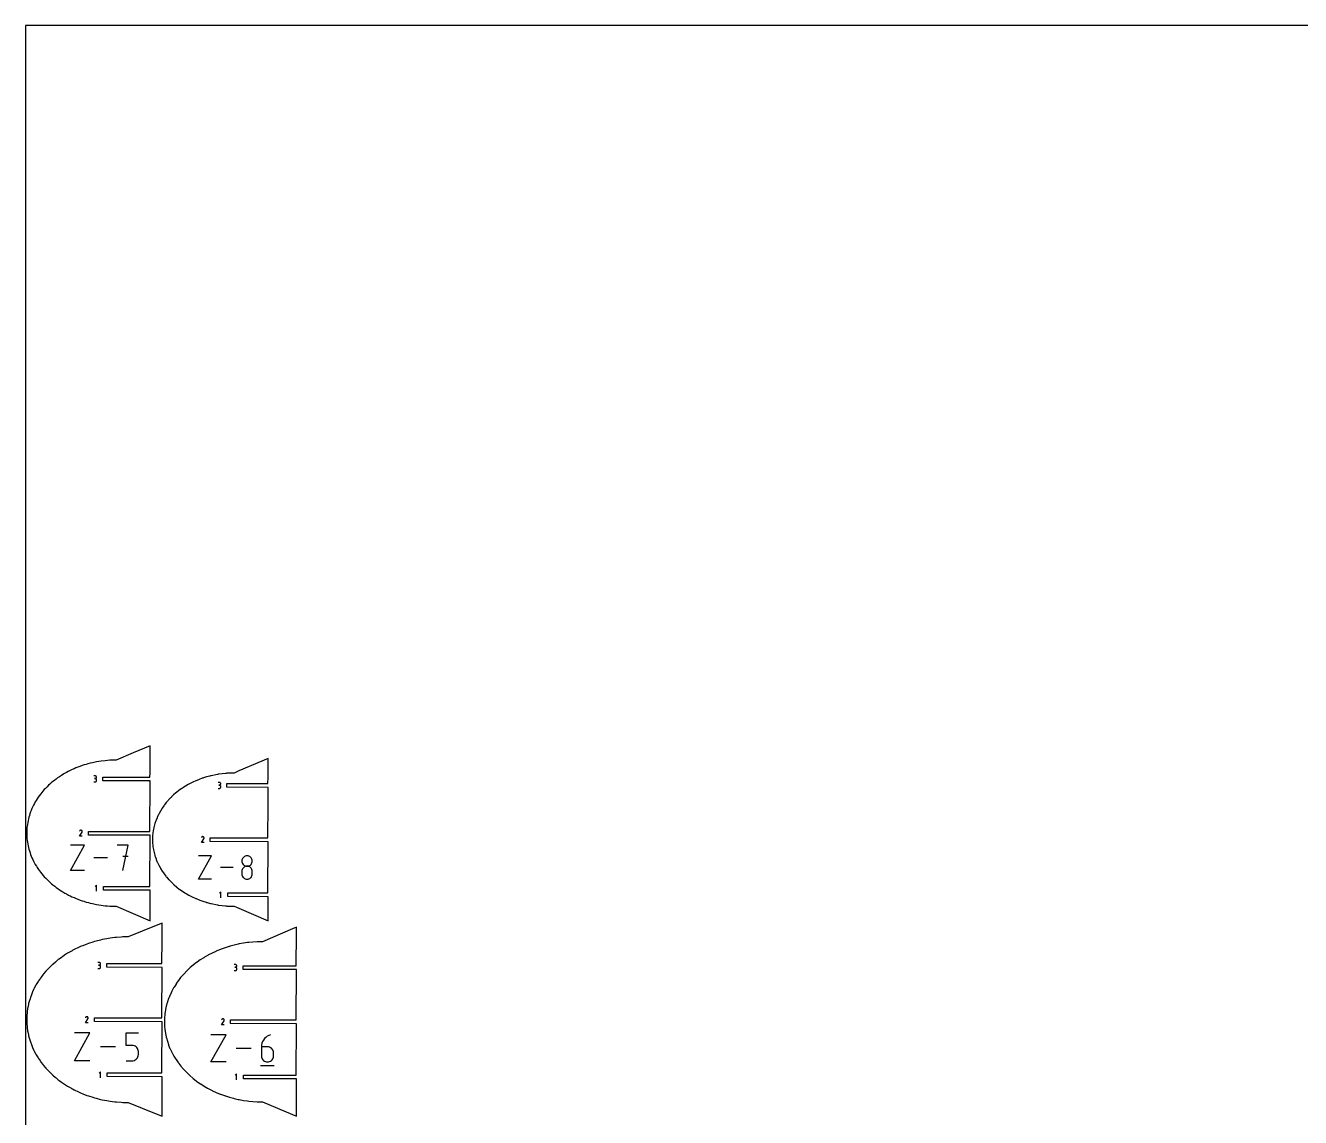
# Model space of a CAD drawing. Extents: x 0 to 3000, y 0 to 3000.
# Drawn here: x 0 to 1691, y 1552 to 3000 of the extents above; entities that cross this region are included whole.
import ezdxf

# ---------------------------------------------------------------- set-up
doc = ezdxf.new("R2010")
doc.units = 0

msp = doc.modelspace()

# ---------------------------------------------------------------- linework, layer by layer
at = {"layer": 'annotation', "color": 1}
for p, q in [((92.447793, 2004.824507), (90.671297, 2004.824507)), ((90.671297, 1996.834039), (92.447793, 1996.834039)), ((92.447793, 2001.271515), (91.558291, 2001.271515)), ((91.558291, 2001.271515), (92.447793, 2001.271515)), ((92.7673, 2004.795828), (92.447793, 2004.824507)), ((92.447793, 2001.271515), (92.7673, 2001.300201)), ((92.7673, 2001.242837), (92.447793, 2001.271515)), ((92.447793, 2001.271515), (92.447793, 2001.271515)), ((92.447793, 1996.834039), (92.7673, 1996.862701)), ((92.447793, 1996.834039), (92.447793, 1996.834039)), ((93.067945, 2004.713182), (92.7673, 2004.795828)), ((92.7673, 2001.300201), (93.067945, 2001.382895)), ((93.067945, 2001.16019), (92.7673, 2001.242837)), ((92.7673, 1996.862701), (93.067945, 1996.945306)), ((93.344727, 2004.58165), (93.067945, 2004.713182)), ((93.067945, 2001.382895), (93.344727, 2001.514558)), ((93.344727, 2001.028659), (93.067945, 2001.16019)), ((93.067945, 1996.945306), (93.344727, 1997.076784)), ((93.592647, 2004.406316), (93.344727, 2004.58165)), ((93.344727, 2001.514558), (93.592647, 2001.690146)), ((93.592647, 2000.853325), (93.344727, 2001.028659)), ((93.344727, 1997.076784), (93.592647, 1997.252064)), ((93.806704, 2004.192263), (93.592647, 2004.406316)), ((93.592647, 2001.690146), (93.806704, 2001.904619)), ((93.806704, 2000.639272), (93.592647, 2000.853325)), ((93.592647, 1997.252064), (93.806704, 1997.466076)), ((93.981896, 2003.944574), (93.806704, 2004.192263)), ((93.806704, 2001.904619), (93.981896, 2002.152935)), ((93.981896, 2000.391583), (93.806704, 2000.639272)), ((93.806704, 1997.466076), (93.981896, 1997.713749)), ((94.113225, 2003.668332), (93.981896, 2003.944574)), ((93.981896, 2002.152935), (94.113225, 2002.430051)), ((94.113225, 2000.11534), (93.981896, 2000.391583)), ((93.981896, 1997.713749), (94.113225, 1997.990012)), ((94.195689, 2003.368619), (94.113225, 2003.668332)), ((94.113225, 2002.430051), (94.195689, 2002.730927)), ((94.195689, 1999.815628), (94.113225, 2000.11534)), ((94.113225, 1997.990012), (94.195689, 1998.289794)), ((94.224289, 2003.05052), (94.195689, 2003.368619)), ((94.195689, 2002.730927), (94.224289, 2003.05052)), ((94.224289, 1999.497528), (94.195689, 1999.815628)), ((94.195689, 1998.289794), (94.224289, 1998.608026)), ((94.224289, 2003.05052), (94.224289, 2003.05052)), ((94.224289, 1998.608026), (94.224289, 1999.497528)), ((94.224289, 1999.497528), (94.224289, 1999.497528)), ((257.058328, 1996.251649), (255.281832, 1996.251649)), ((257.377835, 1996.222971), (257.058328, 1996.251649)), ((257.67848, 1996.140324), (257.377835, 1996.222971)), ((257.955262, 1996.008793), (257.67848, 1996.140324)), ((258.203182, 1995.833459), (257.955262, 1996.008793)), ((258.417238, 1995.619406), (258.203182, 1995.833459)), ((258.592431, 1995.371717), (258.417238, 1995.619406)), ((258.72376, 1995.095474), (258.592431, 1995.371717)), ((258.806224, 1994.795762), (258.72376, 1995.095474)), ((255.281832, 1988.261181), (257.058328, 1988.261181)), ((257.058328, 1992.698658), (256.168826, 1992.698658)), ((256.168826, 1992.698658), (257.058328, 1992.698658)), ((257.058328, 1992.698658), (257.377835, 1992.727343)), ((257.377835, 1992.66998), (257.058328, 1992.698658)), ((257.058328, 1992.698658), (257.058328, 1992.698658)), ((257.058328, 1988.261181), (257.377835, 1988.289843)), ((257.058328, 1988.261181), (257.058328, 1988.261181)), ((257.377835, 1992.727343), (257.67848, 1992.810038)), ((257.67848, 1992.587333), (257.377835, 1992.66998)), ((257.377835, 1988.289843), (257.67848, 1988.372449)), ((257.67848, 1992.810038), (257.955262, 1992.9417)), ((257.955262, 1992.455801), (257.67848, 1992.587333)), ((257.67848, 1988.372449), (257.955262, 1988.503927)), ((257.955262, 1992.9417), (258.203182, 1993.117289)), ((258.203182, 1992.280467), (257.955262, 1992.455801)), ((257.955262, 1988.503927), (258.203182, 1988.679207)), ((258.203182, 1993.117289), (258.417238, 1993.331762)), ((258.417238, 1992.066414), (258.203182, 1992.280467)), ((258.203182, 1988.679207), (258.417238, 1988.893219)), ((258.417238, 1993.331762), (258.592431, 1993.580077)), ((258.592431, 1991.818725), (258.417238, 1992.066414)), ((258.417238, 1988.893219), (258.592431, 1989.140891)), ((258.592431, 1993.580077), (258.72376, 1993.857193)), ((258.72376, 1991.542483), (258.592431, 1991.818725)), ((258.592431, 1989.140891), (258.72376, 1989.417154)), ((258.72376, 1993.857193), (258.806224, 1994.158069)), ((258.806224, 1991.24277), (258.72376, 1991.542483)), ((258.72376, 1989.417154), (258.806224, 1989.716937)), ((258.834823, 1994.477662), (258.806224, 1994.795762)), ((258.806224, 1994.158069), (258.834823, 1994.477662)), ((258.834823, 1990.924671), (258.806224, 1991.24277)), ((258.806224, 1989.716937), (258.834823, 1990.035169)), ((258.834823, 1994.477662), (258.834823, 1994.477662)), ((258.834823, 1990.035169), (258.834823, 1990.924671)), ((258.834823, 1990.924671), (258.834823, 1990.924671)), ((71.634914, 1924.915574), (74.917994, 1930.200912)), ((71.873218, 1932.026072), (71.639931, 1931.578561)), ((72.05835, 1932.288592), (71.873218, 1932.026072)), ((72.280468, 1932.507736), (72.05835, 1932.288592)), ((72.532815, 1932.681748), (72.280468, 1932.507736)), ((72.808636, 1932.808873), (72.532815, 1932.681748)), ((73.101176, 1932.887356), (72.808636, 1932.808873)), ((73.40368, 1932.915444), (73.101176, 1932.887356)), ((73.709392, 1932.89138), (73.40368, 1932.915444)), ((74.011557, 1932.813409), (73.709392, 1932.89138)), ((74.30342, 1932.679778), (74.011557, 1932.813409)), ((74.56446, 1932.494414), (74.30342, 1932.679778)), ((74.30342, 1932.679778), (74.30342, 1932.679778)), ((74.782718, 1932.271979), (74.56446, 1932.494414)), ((74.956253, 1932.01929), (74.782718, 1932.271979)), ((74.917994, 1930.200912), (74.921919, 1930.205768)), ((74.917994, 1930.200912), (74.917994, 1930.200912)), ((74.921919, 1930.205768), (74.925683, 1930.210666)), ((74.925683, 1930.210666), (74.92931, 1930.215647)), ((74.92931, 1930.215647), (74.932826, 1930.220751)), ((74.932826, 1930.220751), (74.936255, 1930.226021)), ((74.936255, 1930.226021), (74.939623, 1930.231496)), ((74.939623, 1930.231496), (74.942953, 1930.23722)), ((74.942953, 1930.23722), (74.946271, 1930.243233)), ((74.946271, 1930.243233), (74.949601, 1930.249576)), ((74.949601, 1930.249576), (75.085158, 1930.54063)), ((74.949601, 1930.249576), (74.949601, 1930.249576)), ((75.083124, 1931.743163), (74.956253, 1932.01929)), ((75.161391, 1931.450416), (75.083124, 1931.743163)), ((75.085158, 1930.54063), (75.164349, 1930.842332)), ((75.189113, 1931.147867), (75.161391, 1931.450416)), ((75.164349, 1930.842332), (75.189113, 1931.147867)), ((59.53282, 1879.563905), (78.091117, 1912.987285)), ((78.091117, 1912.987285), (59.53282, 1912.987285)), ((75.187905, 1924.915574), (71.634914, 1924.915574)), ((136.295923, 1912.987285), (121.432936, 1912.987285)), ((128.865478, 1879.563905), (136.295923, 1912.987285)), ((233.206752, 1916.342716), (236.489832, 1921.628054)), ((236.759743, 1916.342716), (233.206752, 1916.342716)), ((233.445056, 1923.453214), (233.211769, 1923.005704)), ((233.630189, 1923.715735), (233.445056, 1923.453214)), ((233.852306, 1923.934878), (233.630189, 1923.715735)), ((234.104653, 1924.10889), (233.852306, 1923.934878)), ((234.380474, 1924.236015), (234.104653, 1924.10889)), ((234.673014, 1924.314499), (234.380474, 1924.236015)), ((234.975518, 1924.342586), (234.673014, 1924.314499)), ((235.28123, 1924.318522), (234.975518, 1924.342586)), ((235.583395, 1924.240552), (235.28123, 1924.318522)), ((235.875258, 1924.10692), (235.583395, 1924.240552)), ((236.136298, 1923.921557), (235.875258, 1924.10692)), ((235.875258, 1924.10692), (235.875258, 1924.10692)), ((236.354556, 1923.699122), (236.136298, 1923.921557)), ((236.528091, 1923.446432), (236.354556, 1923.699122)), ((236.489832, 1921.628054), (236.493757, 1921.632911)), ((236.489832, 1921.628054), (236.489832, 1921.628054)), ((236.493757, 1921.632911), (236.497521, 1921.637809)), ((236.497521, 1921.637809), (236.501148, 1921.642789)), ((236.501148, 1921.642789), (236.504664, 1921.647893)), ((236.504664, 1921.647893), (236.508094, 1921.653163)), ((236.508094, 1921.653163), (236.511461, 1921.658639)), ((236.511461, 1921.658639), (236.514791, 1921.664363)), ((236.514791, 1921.664363), (236.518109, 1921.670375)), ((236.518109, 1921.670375), (236.521439, 1921.676718)), ((236.521439, 1921.676718), (236.656997, 1921.967772)), ((236.521439, 1921.676718), (236.521439, 1921.676718)), ((236.654962, 1923.170305), (236.528091, 1923.446432)), ((236.733229, 1922.877559), (236.654962, 1923.170305)), ((236.656997, 1921.967772), (236.736187, 1922.269475)), ((236.760951, 1922.575009), (236.733229, 1922.877559)), ((236.736187, 1922.269475), (236.760951, 1922.575009)), ((108.903361, 1896.275595), (90.628028, 1896.275595)), ((136.295923, 1898.103338), (128.865478, 1898.103338)), ((229.595037, 1867.919531), (246.782294, 1898.873676)), ((246.782294, 1898.873676), (229.595037, 1898.873676)), ((287.353729, 1894.362271), (287.034014, 1893.202603)), ((287.862706, 1895.431127), (287.353729, 1894.362271)), ((288.541404, 1896.389503), (287.862706, 1895.431127)), ((289.370285, 1897.217732), (288.541404, 1896.389503)), ((290.329809, 1897.896145), (289.370285, 1897.217732)), ((291.400435, 1898.405077), (290.329809, 1897.896145)), ((292.562625, 1898.724858), (291.400435, 1898.405077)), ((293.796838, 1898.835823), (292.562625, 1898.724858)), ((295.031051, 1898.724858), (293.796838, 1898.835823)), ((293.796838, 1898.835823), (293.796838, 1898.835823)), ((296.193241, 1898.405077), (295.031051, 1898.724858)), ((297.263867, 1897.896145), (296.193241, 1898.405077)), ((298.223391, 1897.217732), (297.263867, 1897.896145)), ((299.052272, 1896.389503), (298.223391, 1897.217732)), ((299.730971, 1895.431127), (299.052272, 1896.389503)), ((300.239947, 1894.362271), (299.730971, 1895.431127)), ((300.559662, 1893.202603), (300.239947, 1894.362271)), ((78.091117, 1879.563905), (59.53282, 1879.563905)), ((275.318207, 1883.396603), (258.39301, 1883.396603)), ((287.034014, 1893.202603), (286.9231, 1891.971791)), ((286.9231, 1891.971791), (286.9231, 1891.971791)), ((286.9231, 1891.971791), (287.034078, 1890.7352)), ((287.034014, 1879.442857), (286.9231, 1878.206844)), ((286.9231, 1878.206844), (286.9231, 1874.782592)), ((287.353729, 1880.606575), (287.034014, 1879.442857)), ((287.034078, 1890.7352), (287.353953, 1889.571031)), ((287.862706, 1881.678474), (287.353729, 1880.606575)), ((287.353953, 1889.571031), (287.863137, 1888.498794)), ((288.541404, 1882.639031), (287.862706, 1881.678474)), ((287.863137, 1888.498794), (288.542043, 1887.537995)), ((289.370285, 1883.468721), (288.541404, 1882.639031)), ((288.542043, 1887.537995), (289.371084, 1886.708142)), ((290.329809, 1884.148022), (289.370285, 1883.468721)), ((289.371084, 1886.708142), (290.330671, 1886.028743)), ((291.400435, 1884.657409), (290.329809, 1884.148022)), ((290.330671, 1886.028743), (291.401218, 1885.519306)), ((292.562625, 1884.977358), (291.400435, 1884.657409)), ((291.401218, 1885.519306), (292.563136, 1885.199338)), ((293.796838, 1885.088347), (292.562625, 1884.977358)), ((292.563136, 1885.199338), (293.796838, 1885.088347)), ((293.796838, 1885.088347), (295.03054, 1885.199338)), ((295.031051, 1884.977422), (293.796838, 1885.088347)), ((293.796838, 1885.088347), (293.796838, 1885.088347)), ((293.796838, 1885.088347), (293.796838, 1885.088347)), ((295.03054, 1885.199338), (296.192458, 1885.519306)), ((296.193241, 1884.657632), (295.031051, 1884.977422)), ((296.192458, 1885.519306), (297.263005, 1886.028743)), ((297.263867, 1884.148453), (296.193241, 1884.657632)), ((297.263005, 1886.028743), (298.222592, 1886.708142)), ((298.223391, 1883.46936), (297.263867, 1884.148453)), ((298.222592, 1886.708142), (299.051633, 1887.537995)), ((299.052272, 1882.63983), (298.223391, 1883.46936)), ((299.051633, 1887.537995), (299.730539, 1888.498794)), ((299.730971, 1881.679337), (299.052272, 1882.63983)), ((299.730539, 1888.498794), (300.239724, 1889.571031)), ((300.239947, 1880.607358), (299.730971, 1881.679337)), ((300.239724, 1889.571031), (300.559598, 1890.7352)), ((300.559662, 1879.443368), (300.239947, 1880.607358)), ((300.559598, 1890.7352), (300.670576, 1891.971791)), ((300.670576, 1891.971791), (300.559662, 1893.202603)), ((300.670576, 1878.206844), (300.559662, 1879.443368)), ((300.670576, 1891.971791), (300.670576, 1891.971791)), ((300.670576, 1874.782592), (300.670576, 1878.206844)), ((300.670576, 1878.206844), (300.670576, 1878.206844)), ((94.123321, 1859.858091), (92.344818, 1858.079087)), ((94.123321, 1851.858091), (94.123321, 1859.858091)), ((246.782294, 1867.919531), (229.595037, 1867.919531)), ((286.9231, 1874.782592), (286.9231, 1874.782592)), ((286.9231, 1874.782592), (287.034078, 1873.546667)), ((287.034078, 1873.546667), (287.353953, 1872.384283)), ((287.353953, 1872.384283), (287.863137, 1871.314628)), ((287.863137, 1871.314628), (288.542043, 1870.356892)), ((288.542043, 1870.356892), (289.371084, 1869.530261)), ((289.371084, 1869.530261), (290.330671, 1868.853924)), ((290.330671, 1868.853924), (291.401218, 1868.347069)), ((291.401218, 1868.347069), (292.563136, 1868.028885)), ((292.563136, 1868.028885), (293.796838, 1867.91856)), ((293.796838, 1867.91856), (295.03054, 1868.028885)), ((293.796838, 1867.91856), (293.796838, 1867.91856)), ((295.03054, 1868.028885), (296.192458, 1868.347069)), ((296.192458, 1868.347069), (297.263005, 1868.853924)), ((297.263005, 1868.853924), (298.222592, 1869.530261)), ((298.222592, 1869.530261), (299.051633, 1870.356892)), ((299.051633, 1870.356892), (299.730539, 1871.314628)), ((299.730539, 1871.314628), (300.239724, 1872.384283)), ((300.239724, 1872.384283), (300.559598, 1873.546667)), ((300.559598, 1873.546667), (300.670576, 1874.782592)), ((258.939088, 1851.285233), (257.160585, 1849.506229)), ((258.939088, 1843.285233), (258.939088, 1851.285233)), ((97.762786, 1757.490861), (95.98629, 1757.490861)), ((95.98629, 1749.500394), (97.762786, 1749.500394)), ((97.762786, 1753.93787), (96.873284, 1753.93787)), ((96.873284, 1753.93787), (97.762786, 1753.93787)), ((98.082293, 1757.462183), (97.762786, 1757.490861)), ((97.762786, 1753.93787), (98.082293, 1753.966555)), ((98.082293, 1753.909192), (97.762786, 1753.93787)), ((97.762786, 1753.93787), (97.762786, 1753.93787)), ((97.762786, 1749.500394), (98.082293, 1749.529055)), ((97.762786, 1749.500394), (97.762786, 1749.500394)), ((98.382938, 1757.379536), (98.082293, 1757.462183)), ((98.082293, 1753.966555), (98.382938, 1754.04925)), ((98.382938, 1753.826545), (98.082293, 1753.909192)), ((98.082293, 1749.529055), (98.382938, 1749.611661)), ((98.659721, 1757.248005), (98.382938, 1757.379536)), ((98.382938, 1754.04925), (98.659721, 1754.180913)), ((98.659721, 1753.695013), (98.382938, 1753.826545)), ((98.382938, 1749.611661), (98.659721, 1749.743139)), ((98.90764, 1757.072671), (98.659721, 1757.248005)), ((98.659721, 1754.180913), (98.90764, 1754.356501)), ((98.90764, 1753.51968), (98.659721, 1753.695013)), ((98.659721, 1749.743139), (98.90764, 1749.918419)), ((99.121697, 1756.858618), (98.90764, 1757.072671)), ((98.90764, 1754.356501), (99.121697, 1754.570974)), ((99.121697, 1753.305626), (98.90764, 1753.51968)), ((98.90764, 1749.918419), (99.121697, 1750.132431)), ((99.29689, 1756.610929), (99.121697, 1756.858618)), ((99.121697, 1754.570974), (99.29689, 1754.819289)), ((99.29689, 1753.057937), (99.121697, 1753.305626)), ((99.121697, 1750.132431), (99.29689, 1750.380103)), ((99.428218, 1756.334686), (99.29689, 1756.610929)), ((99.29689, 1754.819289), (99.428218, 1755.096406)), ((99.428218, 1752.781695), (99.29689, 1753.057937)), ((99.29689, 1750.380103), (99.428218, 1750.656366)), ((99.510682, 1756.034974), (99.428218, 1756.334686)), ((99.428218, 1755.096406), (99.510682, 1755.397281)), ((99.510682, 1752.481982), (99.428218, 1752.781695)), ((99.428218, 1750.656366), (99.510682, 1750.956149)), ((99.539282, 1755.716874), (99.510682, 1756.034974)), ((99.510682, 1755.397281), (99.539282, 1755.716874)), ((99.539282, 1752.163883), (99.510682, 1752.481982)), ((99.510682, 1750.956149), (99.539282, 1751.274381)), ((99.539282, 1755.716874), (99.539282, 1755.716874)), ((99.539282, 1751.274381), (99.539282, 1752.163883)), ((99.539282, 1752.163883), (99.539282, 1752.163883)), ((278.411969, 1754.716989), (276.635473, 1754.716989)), ((276.635473, 1746.726521), (278.411969, 1746.726521)), ((278.411969, 1751.163997), (277.522467, 1751.163997)), ((277.522467, 1751.163997), (278.411969, 1751.163997)), ((278.731476, 1754.68831), (278.411969, 1754.716989)), ((278.411969, 1751.163997), (278.731476, 1751.192683)), ((278.731476, 1751.135319), (278.411969, 1751.163997)), ((278.411969, 1751.163997), (278.411969, 1751.163997)), ((278.411969, 1746.726521), (278.731476, 1746.755183)), ((278.411969, 1746.726521), (278.411969, 1746.726521)), ((279.032121, 1754.605664), (278.731476, 1754.68831)), ((278.731476, 1751.192683), (279.032121, 1751.275378)), ((279.032121, 1751.052673), (278.731476, 1751.135319)), ((278.731476, 1746.755183), (279.032121, 1746.837788)), ((279.308903, 1754.474132), (279.032121, 1754.605664)), ((279.032121, 1751.275378), (279.308903, 1751.40704)), ((279.308903, 1750.921141), (279.032121, 1751.052673)), ((279.032121, 1746.837788), (279.308903, 1746.969266)), ((279.556823, 1754.298798), (279.308903, 1754.474132)), ((279.308903, 1751.40704), (279.556823, 1751.582628)), ((279.556823, 1750.745807), (279.308903, 1750.921141)), ((279.308903, 1746.969266), (279.556823, 1747.144546)), ((279.77088, 1754.084745), (279.556823, 1754.298798)), ((279.556823, 1751.582628), (279.77088, 1751.797101)), ((279.77088, 1750.531754), (279.556823, 1750.745807)), ((279.556823, 1747.144546), (279.77088, 1747.358558)), ((279.946072, 1753.837056), (279.77088, 1754.084745)), ((279.77088, 1751.797101), (279.946072, 1752.045417)), ((279.946072, 1750.284065), (279.77088, 1750.531754)), ((279.77088, 1747.358558), (279.946072, 1747.606231)), ((280.077401, 1753.560814), (279.946072, 1753.837056)), ((279.946072, 1752.045417), (280.077401, 1752.322533)), ((280.077401, 1750.007822), (279.946072, 1750.284065)), ((279.946072, 1747.606231), (280.077401, 1747.882494)), ((280.159865, 1753.261101), (280.077401, 1753.560814)), ((280.077401, 1752.322533), (280.159865, 1752.623409)), ((280.159865, 1749.70811), (280.077401, 1750.007822)), ((280.077401, 1747.882494), (280.159865, 1748.182276)), ((280.188465, 1752.943002), (280.159865, 1753.261101)), ((280.159865, 1752.623409), (280.188465, 1752.943002)), ((280.188465, 1749.39001), (280.159865, 1749.70811)), ((280.159865, 1748.182276), (280.188465, 1748.500508)), ((280.188465, 1752.943002), (280.188465, 1752.943002)), ((280.188465, 1748.500508), (280.188465, 1749.39001)), ((280.188465, 1749.39001), (280.188465, 1749.39001)), ((79.527615, 1677.581928), (82.810695, 1682.867266)), ((83.080606, 1677.581928), (79.527615, 1677.581928)), ((79.765919, 1684.692426), (79.532632, 1684.244916)), ((79.951051, 1684.954947), (79.765919, 1684.692426)), ((80.173169, 1685.17409), (79.951051, 1684.954947)), ((80.425515, 1685.348102), (80.173169, 1685.17409)), ((80.701337, 1685.475227), (80.425515, 1685.348102)), ((80.993877, 1685.553711), (80.701337, 1685.475227)), ((81.296381, 1685.581798), (80.993877, 1685.553711)), ((81.602093, 1685.557734), (81.296381, 1685.581798)), ((81.904258, 1685.479764), (81.602093, 1685.557734)), ((82.196121, 1685.346133), (81.904258, 1685.479764)), ((82.457161, 1685.160769), (82.196121, 1685.346133)), ((82.196121, 1685.346133), (82.196121, 1685.346133)), ((82.675419, 1684.938334), (82.457161, 1685.160769)), ((82.848954, 1684.685644), (82.675419, 1684.938334)), ((82.810695, 1682.867266), (82.81462, 1682.872123)), ((82.810695, 1682.867266), (82.810695, 1682.867266)), ((82.81462, 1682.872123), (82.818384, 1682.877021)), ((82.818384, 1682.877021), (82.822011, 1682.882001)), ((82.822011, 1682.882001), (82.825527, 1682.887106)), ((82.825527, 1682.887106), (82.828956, 1682.892375)), ((82.828956, 1682.892375), (82.832324, 1682.897851)), ((82.832324, 1682.897851), (82.835654, 1682.903575)), ((82.835654, 1682.903575), (82.838972, 1682.909588)), ((82.838972, 1682.909588), (82.842302, 1682.915931)), ((82.842302, 1682.915931), (82.977859, 1683.206984)), ((82.842302, 1682.915931), (82.842302, 1682.915931)), ((82.975825, 1684.409517), (82.848954, 1684.685644)), ((83.054092, 1684.116771), (82.975825, 1684.409517)), ((82.977859, 1683.206984), (83.05705, 1683.508687)), ((83.081814, 1683.814222), (83.054092, 1684.116771)), ((83.05705, 1683.508687), (83.081814, 1683.814222)), ((259.94437, 1674.808056), (263.227451, 1680.093394)), ((263.497362, 1674.808056), (259.94437, 1674.808056)), ((260.182675, 1681.918554), (259.949387, 1681.471043)), ((260.367807, 1682.181074), (260.182675, 1681.918554)), ((260.589924, 1682.400218), (260.367807, 1682.181074)), ((260.842271, 1682.57423), (260.589924, 1682.400218)), ((261.118092, 1682.701355), (260.842271, 1682.57423)), ((261.410632, 1682.779838), (261.118092, 1682.701355)), ((261.713136, 1682.807926), (261.410632, 1682.779838)), ((262.018848, 1682.783862), (261.713136, 1682.807926)), ((262.321014, 1682.705891), (262.018848, 1682.783862)), ((262.612877, 1682.57226), (262.321014, 1682.705891)), ((262.873917, 1682.386896), (262.612877, 1682.57226)), ((262.612877, 1682.57226), (262.612877, 1682.57226)), ((263.092175, 1682.164461), (262.873917, 1682.386896)), ((263.265709, 1681.911772), (263.092175, 1682.164461)), ((263.227451, 1680.093394), (263.231375, 1680.09825)), ((263.227451, 1680.093394), (263.227451, 1680.093394)), ((263.231375, 1680.09825), (263.235139, 1680.103148)), ((263.235139, 1680.103148), (263.238767, 1680.108129)), ((263.238767, 1680.108129), (263.242283, 1680.113233)), ((263.242283, 1680.113233), (263.245712, 1680.118503)), ((263.245712, 1680.118503), (263.249079, 1680.123979)), ((263.249079, 1680.123979), (263.252409, 1680.129702)), ((263.252409, 1680.129702), (263.255727, 1680.135715)), ((263.255727, 1680.135715), (263.259057, 1680.142058)), ((263.259057, 1680.142058), (263.394615, 1680.433112)), ((263.259057, 1680.142058), (263.259057, 1680.142058)), ((263.392581, 1681.635645), (263.265709, 1681.911772)), ((263.470848, 1681.342898), (263.392581, 1681.635645)), ((263.394615, 1680.433112), (263.473805, 1680.734814)), ((263.498569, 1681.040349), (263.470848, 1681.342898)), ((263.473805, 1680.734814), (263.498569, 1681.040349)), ((64.951083, 1627.094866), (85.440511, 1663.996201)), ((85.440511, 1663.996201), (64.951083, 1663.996201)), ((133.29353, 1647.563467), (133.29353, 1663.996201)), ((133.29353, 1663.996201), (149.682295, 1663.996201)), ((245.938434, 1625.500698), (265.984242, 1661.603076)), ((265.984242, 1661.603076), (245.938434, 1661.603076)), ((318.542793, 1658.151422), (316.878556, 1656.480122)), ((320.439471, 1659.581726), (318.542793, 1658.151422)), ((322.546957, 1660.741967), (320.439471, 1659.581726)), ((324.843615, 1661.603076), (322.546957, 1660.741967)), ((324.843615, 1661.603076), (324.843615, 1661.603076)), ((119.459001, 1645.545534), (99.281982, 1645.545534)), ((141.487913, 1647.563467), (133.29353, 1647.563467)), ((142.959254, 1647.431945), (141.487913, 1647.563467)), ((144.344734, 1647.052628), (142.959254, 1647.431945)), ((145.621059, 1646.448392), (144.344734, 1647.052628)), ((146.764935, 1645.642112), (145.621059, 1646.448392)), ((147.753068, 1644.656661), (146.764935, 1645.642112)), ((148.562164, 1643.514915), (147.753068, 1644.656661)), ((149.16893, 1642.239749), (148.562164, 1643.514915)), ((149.550072, 1640.854037), (149.16893, 1642.239749)), ((149.682295, 1639.380655), (149.550072, 1640.854037)), ((299.266192, 1643.551887), (279.526029, 1643.551887)), ((312.978705, 1647.966364), (312.801188, 1645.52613)), ((312.801188, 1645.52613), (312.801188, 1633.526719)), ((320.818153, 1645.52613), (312.801188, 1645.52613)), ((313.496835, 1650.310949), (312.978705, 1647.966364)), ((314.333943, 1652.530817), (313.496835, 1650.310949)), ((315.468394, 1654.596898), (314.333943, 1652.530817)), ((316.878556, 1656.480122), (315.468394, 1654.596898)), ((322.260023, 1645.397455), (320.818153, 1645.52613)), ((323.616773, 1645.026351), (322.260023, 1645.397455)), ((324.865836, 1644.435198), (323.616773, 1645.026351)), ((325.984648, 1643.646374), (324.865836, 1644.435198)), ((326.950641, 1642.68226), (325.984648, 1643.646374)), ((327.741251, 1641.565234), (326.950641, 1642.68226)), ((328.333911, 1640.317677), (327.741251, 1641.565234)), ((328.706055, 1638.961967), (328.333911, 1640.317677)), ((85.440511, 1627.094866), (64.951083, 1627.094866)), ((133.29353, 1627.094866), (141.487913, 1627.094866)), ((141.487913, 1627.094866), (142.958645, 1627.227103)), ((141.487913, 1627.094866), (141.487913, 1627.094866)), ((142.958645, 1627.227103), (144.343801, 1627.608333)), ((144.343801, 1627.608333), (145.62003, 1628.21534)), ((145.62003, 1628.21534), (146.763982, 1629.024907)), ((146.763982, 1629.024907), (147.752306, 1630.013814)), ((147.752306, 1630.013814), (148.56165, 1631.158845)), ((148.56165, 1631.158845), (149.168663, 1632.436783)), ((149.168663, 1632.436783), (149.549996, 1633.824409)), ((149.549996, 1633.824409), (149.682295, 1635.298506)), ((149.682295, 1635.298506), (149.682295, 1639.380655)), ((149.682295, 1639.380655), (149.682295, 1639.380655)), ((265.984242, 1625.500698), (245.938434, 1625.500698)), ((312.801188, 1633.526719), (312.801188, 1633.526719)), ((312.801188, 1633.526719), (312.930623, 1632.084538)), ((312.930623, 1632.084538), (313.303699, 1630.726956)), ((313.303699, 1630.726956), (313.89757, 1629.476687)), ((313.89757, 1629.476687), (314.689391, 1628.356447)), ((314.689391, 1628.356447), (315.656316, 1627.388951)), ((315.656316, 1627.388951), (316.7755, 1626.596912)), ((316.7755, 1626.596912), (318.024098, 1626.003048)), ((318.024098, 1626.003048), (319.379264, 1625.630071)), ((319.379264, 1625.630071), (320.818153, 1625.500698)), ((320.818153, 1625.500698), (322.260023, 1625.630071)), ((320.818153, 1625.500698), (320.818153, 1625.500698)), ((322.260023, 1625.630071), (323.616773, 1626.003048)), ((323.616773, 1626.003048), (324.865836, 1626.596912)), ((324.865836, 1626.596912), (325.984648, 1627.388951)), ((325.984648, 1627.388951), (326.950641, 1628.356447)), ((326.950641, 1628.356447), (327.741251, 1629.476687)), ((327.741251, 1629.476687), (328.333911, 1630.726956)), ((328.333911, 1630.726956), (328.706055, 1632.084538)), ((328.835117, 1637.520485), (328.706055, 1638.961967)), ((328.706055, 1632.084538), (328.835117, 1633.526719)), ((328.835117, 1633.526719), (328.835117, 1637.520485)), ((328.835117, 1637.520485), (328.835117, 1637.520485)), ((99.25092, 1612.524445), (97.472417, 1610.745441)), ((99.25092, 1604.524445), (99.25092, 1612.524445)), ((279.966161, 1609.750573), (278.187658, 1607.971569)), ((279.966161, 1601.750573), (279.966161, 1609.750573)), ((311.797086, 1620.987901), (329.848275, 1620.987901))]:
    msp.add_line(p, q, dxfattribs=at)
at = {"layer": 'boundary', "color": 5}
for p, q in [((142.740016, 2035.374372), (120.378543, 2025.849149)), ((165.237324, 2044.957414), (142.740016, 2035.374372)), ((165.237324, 2030.199048), (165.237324, 2044.957414)), ((165.237324, 2008.732386), (165.237324, 2030.199048)), ((59.307727, 2012.058199), (56.616005, 2010.667354)), ((62.079823, 2013.339678), (59.307727, 2012.058199)), ((64.380828, 2014.403395), (62.079823, 2013.339678)), ((66.743008, 2015.373604), (64.380828, 2014.403395)), ((69.588923, 2016.542469), (66.743008, 2015.373604)), ((72.006519, 2017.416895), (69.588923, 2016.542469)), ((74.919246, 2018.470514), (72.006519, 2017.416895)), ((77.891759, 2019.406154), (74.919246, 2018.470514)), ((80.359131, 2020.18286), (77.891759, 2019.406154)), ((82.870134, 2020.859746), (80.359131, 2020.18286)), ((85.895365, 2021.675237), (82.870134, 2020.859746)), ((88.965947, 2022.368678), (85.895365, 2021.675237)), ((94.094908, 2023.417004), (88.965947, 2022.368678)), ((97.203556, 2023.986578), (94.094908, 2023.417004)), ((100.3427, 2024.431052), (97.203556, 2023.986578)), ((105.572979, 2025.064144), (100.3427, 2024.431052)), ((108.735022, 2025.382385), (105.572979, 2025.064144)), ((111.912437, 2025.573622), (108.735022, 2025.382385)), ((117.193488, 2025.785337), (111.912437, 2025.573622)), ((120.378543, 2025.849149), (117.193488, 2025.785337)), ((321.556176, 2027.811665), (283.08651, 2011.424975)), ((321.556176, 2002.575338), (321.556176, 2027.811665)), ((34.18371, 1995.57504), (32.360228, 1994.012157)), ((36.380607, 1997.457978), (34.18371, 1995.57504)), ((38.295884, 1998.946006), (36.380607, 1997.457978)), ((40.603384, 2000.738613), (38.295884, 1998.946006)), ((42.60586, 2002.148082), (40.603384, 2000.738613)), ((45.018342, 2003.846233), (42.60586, 2002.148082)), ((47.530024, 2005.445698), (45.018342, 2003.846233)), ((49.614829, 2006.773336), (47.530024, 2005.445698)), ((51.776919, 2008.015937), (49.614829, 2006.773336)), ((54.381772, 2009.512952), (51.776919, 2008.015937)), ((56.616005, 2010.667354), (54.381772, 2009.512952)), ((102.498797, 1998.383788), (102.498797, 2003.283788)), ((102.498797, 2003.283788), (165.042324, 2003.283788)), ((165.237324, 1998.133788), (102.498797, 1998.383788)), ((165.042324, 2003.283788), (165.237324, 2008.732386)), ((165.042324, 1931.365639), (165.237324, 1998.133788)), ((220.258651, 1995.734749), (216.537424, 1993.812034)), ((221.027729, 1996.132141), (220.258651, 1995.734749)), ((221.819772, 1996.498284), (221.027729, 1996.132141)), ((225.652211, 1998.269959), (221.819772, 1996.498284)), ((229.586538, 1999.885889), (225.652211, 1998.269959)), ((230.399672, 2000.219857), (229.586538, 1999.885889)), ((234.426299, 2001.676257), (230.399672, 2000.219857)), ((235.258523, 2001.977296), (234.426299, 2001.676257)), ((236.107829, 2002.244627), (235.258523, 2001.977296)), ((240.21736, 2003.53827), (236.107829, 2002.244627)), ((244.39956, 2004.665658), (240.21736, 2003.53827)), ((245.263928, 2004.89866), (244.39956, 2004.665658)), ((246.141254, 2005.096789), (245.263928, 2004.89866)), ((254.683793, 2006.842828), (246.141254, 2005.096789)), ((255.571996, 2007.005566), (254.683793, 2006.842828)), ((256.468911, 2007.132561), (255.571996, 2007.005566)), ((265.180201, 2008.187009), (256.468911, 2007.132561)), ((266.083659, 2008.277936), (265.180201, 2008.187009)), ((266.99151, 2008.332576), (266.083659, 2008.277936)), ((275.787362, 2008.685198), (266.99151, 2008.332576)), ((276.697396, 2008.703431), (275.787362, 2008.685198)), ((283.08651, 2011.424975), (276.697396, 2008.703431)), ((321.361176, 1994.71093), (321.556176, 2002.575338)), ((18.488093, 1978.749431), (16.917673, 1976.487327)), ((20.192589, 1980.945863), (18.488093, 1978.749431)), ((21.607372, 1982.768959), (20.192589, 1980.945863)), ((23.130117, 1984.533257), (21.607372, 1982.768959)), ((24.964667, 1986.658808), (23.130117, 1984.533257)), ((26.59166, 1988.360048), (24.964667, 1986.658808)), ((28.551823, 1990.409613), (26.59166, 1988.360048)), ((30.632855, 1992.378185), (28.551823, 1990.409613)), ((32.360228, 1994.012157), (30.632855, 1992.378185)), ((196.463509, 1979.682089), (193.586485, 1976.960628)), ((199.50061, 1982.285149), (196.463509, 1979.682089)), ((200.128307, 1982.823141), (199.50061, 1982.285149)), ((203.318297, 1985.301527), (200.128307, 1982.823141)), ((203.977595, 1985.813711), (203.318297, 1985.301527)), ((207.31282, 1988.161252), (203.977595, 1985.813711)), ((208.002114, 1988.646448), (207.31282, 1988.161252)), ((208.719751, 1989.103446), (208.002114, 1988.646448)), ((212.192096, 1991.314693), (208.719751, 1989.103446)), ((215.793166, 1993.384307), (212.192096, 1991.314693)), ((216.537424, 1993.812034), (215.793166, 1993.384307)), ((267.109331, 1989.810931), (267.109331, 1994.71093)), ((267.109331, 1994.71093), (321.361176, 1994.71093)), ((321.556176, 1989.560931), (267.109331, 1989.810931)), ((321.556177, 1965.868044), (321.556176, 1989.560931)), ((8.531577, 1961.571539), (7.532175, 1959.102982)), ((9.483292, 1963.584867), (8.531577, 1961.571539)), ((10.629924, 1966.010502), (9.483292, 1963.584867)), ((11.920999, 1968.387233), (10.629924, 1966.010502)), ((12.992688, 1970.360035), (11.920999, 1968.387233)), ((14.181694, 1972.287548), (12.992688, 1970.360035)), ((15.614171, 1974.609752), (14.181694, 1972.287548)), ((16.917673, 1976.487327), (15.614171, 1974.609752)), ((180.789188, 1961.332186), (178.808841, 1958.121816)), ((181.198475, 1961.995685), (180.789188, 1961.332186)), ((183.369523, 1965.122879), (181.198475, 1961.995685)), ((183.818223, 1965.769207), (183.369523, 1965.122879)), ((184.305231, 1966.396771), (183.818223, 1965.769207)), ((186.661623, 1969.433228), (184.305231, 1966.396771)), ((189.19783, 1972.371755), (186.661623, 1969.433228)), ((189.721997, 1972.979067), (189.19783, 1972.371755)), ((192.431836, 1975.812566), (189.721997, 1972.979067)), ((192.991893, 1976.398168), (192.431836, 1975.812566)), ((193.586485, 1976.960628), (192.991893, 1976.398168)), ((321.361176, 1922.792781), (321.556177, 1965.868044)), ((3.32538, 1945.26496), (2.873219, 1943.138799)), ((3.870091, 1947.826425), (3.32538, 1945.26496)), ((4.568119, 1950.363076), (3.870091, 1947.826425)), ((5.147509, 1952.468532), (4.568119, 1950.363076)), ((5.852853, 1954.548297), (5.147509, 1952.468532)), ((6.70265, 1957.053944), (5.852853, 1954.548297)), ((7.532175, 1959.102982), (6.70265, 1957.053944)), ((172.83229, 1945.276584), (171.657503, 1941.812631)), ((173.075094, 1945.992497), (172.83229, 1945.276584)), ((174.456709, 1949.405272), (173.075094, 1945.992497)), ((174.742258, 1950.110587), (174.456709, 1949.405272)), ((176.327388, 1953.463885), (174.742258, 1950.110587)), ((176.655003, 1954.156937), (176.327388, 1953.463885)), ((177.023889, 1954.836016), (176.655003, 1954.156937)), ((178.808841, 1958.121816), (177.023889, 1954.836016)), ((1.652385, 1931.07286), (1.5875, 1928.915584)), ((1.5875, 1928.915584), (1.665706, 1926.316616)), ((1.730592, 1933.67188), (1.652385, 1931.07286)), ((1.964952, 1936.264659), (1.730592, 1933.67188)), ((2.159504, 1938.41673), (1.964952, 1936.264659)), ((2.483218, 1940.558505), (2.159504, 1938.41673)), ((2.873219, 1943.138799), (2.483218, 1940.558505)), ((83.462413, 1926.465639), (83.462413, 1931.365639)), ((83.462413, 1931.365639), (165.042324, 1931.365639)), ((168.933736, 1929.003559), (168.609701, 1925.419177)), ((169.472898, 1932.57079), (168.933736, 1929.003559)), ((169.584329, 1933.308031), (169.472898, 1932.57079)), ((170.337426, 1936.849258), (169.584329, 1933.308031)), ((170.493061, 1937.581119), (170.337426, 1936.849258)), ((170.692501, 1938.30589), (170.493061, 1937.581119)), ((171.657503, 1941.812631), (170.692501, 1938.30589)), ((1.665706, 1926.316616), (1.730592, 1924.159395)), ((1.730592, 1924.159395), (1.925143, 1922.007268)), ((1.925143, 1922.007268), (2.159504, 1919.414489)), ((2.159504, 1919.414489), (2.549504, 1916.834195)), ((2.549504, 1916.834195), (2.873219, 1914.692477)), ((2.873219, 1914.692477), (3.417929, 1912.13096)), ((3.417929, 1912.13096), (3.87009, 1910.004799)), ((165.237324, 1926.215639), (83.462413, 1926.465639)), ((165.042324, 1858.308091), (165.237324, 1926.215639)), ((168.520394, 1923.935777), (168.412324, 1920.342727)), ((168.412324, 1920.342727), (168.434669, 1919.60015)), ((168.434669, 1919.60015), (168.542739, 1916.007192)), ((168.542739, 1924.678368), (168.520394, 1923.935777)), ((168.609701, 1925.419177), (168.542739, 1924.678368)), ((168.542739, 1916.007192), (168.866775, 1912.422717)), ((168.866775, 1912.422717), (168.933736, 1911.681909)), ((168.933736, 1911.681909), (169.045167, 1910.944668)), ((169.045167, 1910.944668), (169.584329, 1907.37753)), ((245.034251, 1917.892781), (245.034251, 1922.792781)), ((245.034251, 1922.792781), (321.361176, 1922.792781)), ((321.556176, 1917.642781), (245.034251, 1917.892781)), ((321.361176, 1849.735233), (321.556176, 1917.642781)), ((3.87009, 1910.004799), (4.44948, 1907.899345)), ((4.44948, 1907.899345), (5.147508, 1905.362693)), ((5.147508, 1905.362693), (5.997305, 1902.857097)), ((5.997305, 1902.857097), (6.702649, 1900.777275)), ((6.702649, 1900.777275), (7.702052, 1898.308668)), ((7.702052, 1898.308668), (8.531577, 1896.259685)), ((8.531577, 1896.259685), (9.678208, 1893.834101)), ((9.678208, 1893.834101), (10.629924, 1891.820773)), ((169.584329, 1907.37753), (169.739964, 1906.645654)), ((169.739964, 1906.645654), (170.493061, 1903.104426)), ((170.493061, 1903.104426), (171.458063, 1899.597687)), ((171.458063, 1899.597687), (171.657503, 1898.872916)), ((171.657503, 1898.872916), (171.900307, 1898.157017)), ((171.900307, 1898.157017), (173.075093, 1894.692971)), ((173.075093, 1894.692971), (173.360643, 1893.987642)), ((173.360643, 1893.987642), (174.742258, 1890.574958)), ((10.629924, 1891.820773), (11.701613, 1889.847972)), ((11.701613, 1889.847972), (12.992688, 1887.471241)), ((12.992688, 1887.471241), (14.425166, 1885.149039)), ((14.425166, 1885.149039), (15.61417, 1883.221524)), ((15.61417, 1883.221524), (17.184591, 1880.95942)), ((17.184591, 1880.95942), (18.488093, 1879.081845)), ((18.488093, 1879.081845), (19.902876, 1877.258694)), ((19.902876, 1877.258694), (21.607373, 1875.062262)), ((174.742258, 1890.574958), (175.069873, 1889.881921)), ((175.069873, 1889.881921), (176.655003, 1886.528623)), ((176.655003, 1886.528623), (178.439955, 1883.242825)), ((178.439955, 1883.242825), (178.808841, 1882.563746)), ((178.808841, 1882.563746), (179.218128, 1881.900247)), ((179.218128, 1881.900247), (181.198475, 1878.689875)), ((181.198475, 1878.689875), (181.647175, 1878.043547)), ((181.647175, 1878.043547), (183.818223, 1874.916353)), ((21.607373, 1875.062262), (23.441923, 1872.936708)), ((23.441923, 1872.936708), (24.964667, 1871.172355)), ((24.964667, 1871.172355), (26.924829, 1869.122793)), ((26.924829, 1869.122793), (28.551823, 1867.421665)), ((28.551823, 1867.421665), (30.279194, 1865.787692)), ((30.279194, 1865.787692), (32.360227, 1863.819121)), ((32.360227, 1863.819121), (34.557123, 1861.936183)), ((34.557123, 1861.936183), (36.380607, 1860.373244)), ((36.380607, 1860.373244), (38.688106, 1858.580585)), ((183.818223, 1874.916353), (186.174614, 1871.879804)), ((186.174614, 1871.879804), (186.661623, 1871.25224)), ((186.661623, 1871.25224), (187.18579, 1870.644928)), ((187.18579, 1870.644928), (189.721997, 1867.706309)), ((189.721997, 1867.706309), (190.282054, 1867.120709)), ((190.282054, 1867.120709), (192.991893, 1864.287395)), ((192.991893, 1864.287395), (195.868916, 1861.565933)), ((195.868916, 1861.565933), (196.463508, 1861.003473)), ((196.463508, 1861.003473), (197.091205, 1860.465481)), ((197.091205, 1860.465481), (200.128307, 1857.862328)), ((38.688106, 1858.580585), (40.603384, 1857.092612)), ((40.603384, 1857.092612), (43.015866, 1855.394511)), ((43.015866, 1855.394511), (45.018343, 1853.985042)), ((45.018343, 1853.985042), (47.103147, 1852.657401)), ((47.103147, 1852.657401), (49.614829, 1851.057936)), ((49.614829, 1851.057936), (52.219681, 1849.560872)), ((52.219681, 1849.560872), (54.381772, 1848.318273)), ((54.381772, 1848.318273), (57.073494, 1846.927428)), ((57.073494, 1846.927428), (59.307727, 1845.773022)), ((59.307727, 1845.773022), (61.608732, 1844.709305)), ((61.608732, 1844.709305), (64.380828, 1843.427876)), ((64.380828, 1843.427876), (67.226744, 1842.258961)), ((103.284822, 1853.408091), (103.284822, 1858.308091)), ((103.284822, 1858.308091), (165.042324, 1858.308091)), ((165.237324, 1853.158091), (103.284822, 1853.408091)), ((165.237324, 1827.632229), (165.237324, 1853.158091)), ((200.128307, 1857.862328), (200.787605, 1857.350129)), ((200.787605, 1857.350129), (203.977596, 1854.871837)), ((203.977596, 1854.871837), (204.666889, 1854.386656)), ((204.666889, 1854.386656), (208.002114, 1852.039114)), ((208.002114, 1852.039114), (211.47446, 1849.827863)), ((211.47446, 1849.827863), (212.192096, 1849.370864)), ((212.192096, 1849.370864), (212.936355, 1848.943123)), ((212.936355, 1848.943123), (216.537424, 1846.873514)), ((216.537424, 1846.873514), (217.306502, 1846.476122)), ((217.306502, 1846.476122), (221.027729, 1844.553402)), ((221.027729, 1844.553402), (224.860168, 1842.781727)), ((224.860168, 1842.781727), (225.652211, 1842.415598)), ((268.100589, 1844.835233), (268.100589, 1849.735233)), ((268.100589, 1849.735233), (321.361176, 1849.735233)), ((321.556176, 1844.585233), (268.100589, 1844.835233)), ((321.556176, 1838.110223), (321.556176, 1844.585233)), ((67.226744, 1842.258961), (69.588922, 1841.288756)), ((69.588922, 1841.288756), (72.501649, 1840.235187)), ((72.501649, 1840.235187), (74.919246, 1839.360761)), ((74.919246, 1839.360761), (77.386618, 1838.584052)), ((77.386618, 1838.584052), (80.359131, 1837.648415)), ((80.359131, 1837.648415), (83.384362, 1836.832924)), ((83.384362, 1836.832924), (85.895365, 1836.15604)), ((85.895365, 1836.15604), (88.965948, 1835.4626)), ((88.965948, 1835.4626), (94.094908, 1834.414271)), ((94.094908, 1834.414271), (97.203556, 1833.844697)), ((97.203556, 1833.844697), (100.3427, 1833.40017)), ((100.3427, 1833.40017), (105.572979, 1832.767025)), ((105.572979, 1832.767025), (108.735023, 1832.448783)), ((108.735023, 1832.448783), (111.912437, 1832.257547)), ((111.912437, 1832.257547), (117.193487, 1832.045888)), ((117.193487, 1832.045888), (120.378544, 1831.982077)), ((120.378544, 1831.982077), (142.740016, 1822.456905)), ((165.237324, 1812.873816), (165.237324, 1827.632229)), ((225.652211, 1842.415598), (226.465345, 1842.081615)), ((226.465345, 1842.081615), (230.399671, 1840.465691)), ((230.399671, 1840.465691), (231.231895, 1840.164665)), ((231.231895, 1840.164665), (235.258523, 1838.708266)), ((235.258523, 1838.708266), (239.368054, 1837.414618)), ((239.368054, 1837.414618), (240.21736, 1837.147287)), ((240.21736, 1837.147287), (241.081728, 1836.914286)), ((241.081728, 1836.914286), (245.263928, 1835.786903)), ((245.263928, 1835.786903), (246.141254, 1835.588773)), ((246.141254, 1835.588773), (254.683793, 1833.84273)), ((254.683793, 1833.84273), (255.571996, 1833.679992)), ((255.571996, 1833.679992), (256.468911, 1833.552981)), ((256.468911, 1833.552981), (265.180201, 1832.498445)), ((265.180201, 1832.498445), (266.083659, 1832.407517)), ((266.083659, 1832.407517), (266.991509, 1832.352877)), ((266.991509, 1832.352877), (275.787362, 1832.000349)), ((275.787362, 1832.000349), (276.697396, 1831.982117)), ((276.697396, 1831.982117), (283.08651, 1829.260587)), ((283.08651, 1829.260587), (321.556177, 1812.873816)), ((321.556177, 1812.873816), (321.556176, 1838.110223)), ((142.740016, 1822.456905), (165.237324, 1812.873816)), ((181.022726, 1809.698816), (173.056886, 1806.448742)), ((181.022726, 1806.953452), (181.022726, 1809.698816)), ((173.056886, 1806.448742), (136.163945, 1791.396372)), ((181.022726, 1786.820824), (181.022726, 1806.953452)), ((354.077923, 1801.949641), (314.387231, 1785.042762)), ((359.246011, 1804.15106), (354.077923, 1801.949641)), ((359.051011, 1753.17627), (359.246011, 1795.829437)), ((359.246011, 1800.760764), (359.246011, 1804.15106)), ((359.246011, 1795.829437), (359.246011, 1800.760764)), ((66.432078, 1775.503777), (64.539575, 1774.525898)), ((68.381089, 1776.404762), (66.432078, 1775.503777)), ((73.85411, 1778.913608), (68.381089, 1776.404762)), ((75.855023, 1779.735417), (73.85411, 1778.913608)), ((81.53132, 1781.923011), (75.855023, 1779.735417)), ((83.579206, 1782.663792), (81.53132, 1781.923011)), ((89.43045, 1784.519189), (83.579206, 1782.663792)), ((91.520371, 1785.177021), (89.43045, 1784.519189)), ((93.647358, 1785.750378), (91.520371, 1785.177021)), ((99.644407, 1787.264372), (93.647358, 1785.750378)), ((101.803279, 1787.751918), (99.644407, 1787.264372)), ((107.916326, 1788.916965), (101.803279, 1787.751918)), ((110.101962, 1789.317423), (107.916326, 1788.916965)), ((112.309038, 1789.629925), (110.101962, 1789.317423)), ((118.507459, 1790.440151), (112.309038, 1789.629925)), ((120.730636, 1790.6639), (118.507459, 1790.440151)), ((126.983774, 1791.115342), (120.730636, 1790.6639)), ((129.217759, 1791.249797), (126.983774, 1791.115342)), ((130.617577, 1791.285253), (129.217759, 1791.249797)), ((136.163945, 1791.396372), (130.617577, 1791.285253)), ((180.827726, 1755.950143), (181.022726, 1786.820824)), ((264.565971, 1776.956195), (259.396, 1775.086066)), ((269.842059, 1778.616918), (264.565971, 1776.956195)), ((270.52777, 1778.832773), (269.842059, 1778.616918)), ((271.225606, 1779.020887), (270.52777, 1778.832773)), ((276.595266, 1780.468351), (271.225606, 1779.020887)), ((282.045424, 1781.69918), (276.595266, 1780.468351)), ((283.47082, 1781.990521), (282.045424, 1781.69918)), ((288.988543, 1783.001492), (283.47082, 1781.990521)), ((294.560393, 1783.790415), (288.988543, 1783.001492)), ((296.013947, 1783.966358), (294.560393, 1783.790415)), ((301.626444, 1784.531223), (296.013947, 1783.966358)), ((307.266225, 1784.87066), (301.626444, 1784.531223)), ((308.733888, 1784.929498), (307.266225, 1784.87066)), ((314.387231, 1785.042762), (308.733888, 1784.929498)), ((40.564004, 1758.871326), (39.617934, 1758.060459)), ((42.035493, 1760.059172), (40.564004, 1758.871326)), ((43.532855, 1761.218313), (42.035493, 1760.059172)), ((44.579104, 1762.031103), (43.532855, 1761.218313)), ((47.602151, 1764.244796), (44.579104, 1762.031103)), ((48.845809, 1765.12021), (47.602151, 1764.244796)), ((51.738571, 1767.092393), (48.845809, 1765.12021)), ((53.257773, 1768.059836), (51.738571, 1767.092393)), ((55.878731, 1769.714181), (53.257773, 1768.059836)), ((57.46562, 1770.655794), (55.878731, 1769.714181)), ((59.297045, 1771.708318), (57.46562, 1770.655794)), ((60.025154, 1772.12472), (59.297045, 1771.708318)), ((60.961406, 1772.649891), (60.025154, 1772.12472)), ((61.733139, 1773.071713), (60.961406, 1772.649891)), ((62.702217, 1773.584164), (61.733139, 1773.071713)), ((64.539575, 1774.525898), (62.702217, 1773.584164)), ((231.795921, 1760.928605), (227.513864, 1757.914457)), ((236.254053, 1763.767589), (231.795921, 1760.928605)), ((236.833444, 1764.136555), (236.254053, 1763.767589)), ((237.434313, 1764.481888), (236.833444, 1764.136555)), ((242.057819, 1767.139027), (237.434313, 1764.481888)), ((242.678737, 1767.459848), (242.057819, 1767.139027)), ((247.456433, 1769.928542), (242.678737, 1767.459848)), ((252.37679, 1772.203114), (247.456433, 1769.928542)), ((253.016265, 1772.498733), (252.37679, 1772.203114)), ((253.672741, 1772.768365), (253.016265, 1772.498733)), ((258.724124, 1774.843053), (253.672741, 1772.768365)), ((259.396, 1775.086066), (258.724124, 1774.843053)), ((24.008483, 1742.273512), (23.27446, 1741.327642)), ((26.980012, 1745.750068), (24.008483, 1742.273512)), ((27.770042, 1746.665414), (26.980012, 1745.750068)), ((30.945449, 1750.019617), (27.770042, 1746.665414)), ((31.789572, 1750.902241), (30.945449, 1750.019617)), ((35.161393, 1754.126453), (31.789572, 1750.902241)), ((36.057568, 1754.974198), (35.161393, 1754.126453)), ((39.617934, 1758.060459), (36.057568, 1754.974198)), ((107.81379, 1751.050143), (107.81379, 1755.950143)), ((107.81379, 1755.950143), (180.827726, 1755.950143)), ((181.022725, 1750.800143), (107.81379, 1751.050143)), ((180.827726, 1684.031993), (181.022725, 1750.800143)), ((209.818022, 1742.092007), (206.561772, 1738.319241)), ((210.270182, 1742.564801), (209.818022, 1742.092007)), ((213.74939, 1746.202694), (210.270182, 1742.564801)), ((217.443137, 1749.696829), (213.74939, 1746.202694)), ((217.923193, 1750.150928), (217.443137, 1749.696829)), ((218.42996, 1750.585271), (217.923193, 1750.150928)), ((222.329361, 1753.927408), (218.42996, 1750.585271)), ((222.861638, 1754.340948), (222.329361, 1753.927408)), ((226.957354, 1757.52275), (222.861638, 1754.340948)), ((227.513864, 1757.914457), (226.957354, 1757.52275)), ((288.462972, 1748.27627), (288.462972, 1753.17627)), ((288.462972, 1753.17627), (359.051011, 1753.17627)), ((359.246011, 1748.02627), (288.462972, 1748.27627)), ((359.051011, 1681.258121), (359.246011, 1748.02627)), ((13.802688, 1727.250935), (11.712498, 1723.370779)), ((14.358676, 1728.274449), (13.802688, 1727.250935)), ((16.677992, 1732.067073), (14.358676, 1728.274449)), ((17.294872, 1733.067106), (16.677992, 1732.067073)), ((19.837721, 1736.762961), (17.294872, 1733.067106)), ((20.514007, 1737.737112), (19.837721, 1736.762961)), ((23.27446, 1741.327642), (20.514007, 1737.737112)), ((197.027712, 1724.764931), (196.697273, 1724.229253)), ((199.570299, 1728.886747), (197.027712, 1724.764931)), ((199.932557, 1729.408546), (199.570299, 1728.886747)), ((202.719989, 1733.423688), (199.932557, 1729.408546)), ((205.745399, 1737.322264), (202.719989, 1733.423688)), ((206.138584, 1737.828923), (205.745399, 1737.322264)), ((206.561772, 1738.319241), (206.138584, 1737.828923)), ((5.573345, 1708.110304), (5.272746, 1707.017921)), ((6.948699, 1712.197471), (5.573345, 1708.110304)), ((7.314655, 1713.276502), (6.948699, 1712.197471)), ((8.932269, 1717.304439), (7.314655, 1713.276502)), ((9.362651, 1718.367497), (8.932269, 1717.304439)), ((11.218713, 1722.326204), (9.362651, 1718.367497)), ((11.712498, 1723.370779), (11.218713, 1722.326204)), ((189.803686, 1709.646423), (188.295332, 1705.199003)), ((190.03422, 1710.215874), (189.803686, 1709.646423)), ((191.808118, 1714.59746), (190.03422, 1710.215874)), ((192.07261, 1715.156987), (191.808118, 1714.59746)), ((194.107834, 1719.46239), (192.07261, 1715.156987)), ((196.399439, 1723.680989), (194.107834, 1719.46239)), ((196.697273, 1724.229253), (196.399439, 1723.680989)), ((2.126968, 1691.165736), (1.747688, 1686.938499)), ((2.227893, 1692.282289), (2.126968, 1691.165736)), ((2.859009, 1696.489443), (2.227893, 1692.282289)), ((3.026959, 1697.600619), (2.859009, 1696.489443)), ((3.90847, 1701.777776), (3.026959, 1697.600619)), ((4.143044, 1702.880844), (3.90847, 1701.777776)), ((5.272746, 1707.017921), (4.143044, 1702.880844)), ((185.606819, 1694.396051), (184.914584, 1689.816135)), ((185.732479, 1694.986935), (185.606819, 1694.396051)), ((186.699318, 1699.533431), (185.732479, 1694.986935)), ((187.93829, 1704.035883), (186.699318, 1699.533431)), ((188.099309, 1704.621013), (187.93829, 1704.035883)), ((188.295332, 1705.199003), (188.099309, 1704.621013)), ((1.71401, 1685.819258), (1.5875, 1681.581939)), ((1.5875, 1681.581939), (1.714009, 1677.344619)), ((1.714009, 1677.344619), (1.747688, 1676.225401)), ((1.747688, 1686.938499), (1.71401, 1685.819258)), ((1.747688, 1676.225401), (2.126968, 1671.998249)), ((91.355114, 1679.131993), (91.355114, 1684.031994)), ((91.355114, 1684.031994), (180.827726, 1684.031993)), ((181.022726, 1678.881994), (91.355114, 1679.131993)), ((180.827726, 1610.974446), (181.022726, 1678.881994)), ((184.215758, 1679.407598), (184.197726, 1678.808066)), ((184.197726, 1678.808066), (184.336539, 1674.195004)), ((184.354572, 1684.020752), (184.215758, 1679.407598)), ((184.336539, 1674.195004), (184.354572, 1673.595488)), ((184.770552, 1688.622827), (184.354572, 1684.020752)), ((184.82462, 1689.220912), (184.770552, 1688.622827)), ((184.914584, 1689.816135), (184.82462, 1689.220912)), ((271.771869, 1676.358121), (271.771869, 1681.258121)), ((271.771869, 1681.258121), (359.051011, 1681.258121)), ((359.246011, 1676.108121), (271.771869, 1676.358121)), ((359.051011, 1608.200573), (359.246011, 1676.108121)), ((2.126968, 1671.998249), (2.227893, 1670.881696)), ((2.227893, 1670.881696), (2.859009, 1666.674457)), ((2.859009, 1666.674457), (3.026959, 1665.56328)), ((3.026959, 1665.56328), (3.908471, 1661.386208)), ((3.908471, 1661.386208), (4.143044, 1660.283118)), ((4.143044, 1660.283118), (5.272746, 1656.146041)), ((184.354572, 1673.595488), (184.408639, 1672.997387)), ((184.408639, 1672.997387), (184.82462, 1668.395312)), ((184.82462, 1668.395312), (185.516855, 1663.815395)), ((185.516855, 1663.815395), (185.606819, 1663.220188)), ((185.606819, 1663.220188), (186.573657, 1658.673602)), ((186.573657, 1658.673602), (186.699318, 1658.082717)), ((186.699318, 1658.082717), (186.860337, 1657.497588)), ((186.860337, 1657.497588), (188.099309, 1652.995136)), ((5.272746, 1656.146041), (5.573345, 1655.053658)), ((5.573345, 1655.053658), (6.948699, 1650.966406)), ((6.948699, 1650.966406), (7.314655, 1649.887398)), ((7.314655, 1649.887398), (8.932269, 1645.859545)), ((8.932269, 1645.859545), (9.362651, 1644.796465)), ((9.362651, 1644.796465), (11.218713, 1640.83776)), ((11.218713, 1640.83776), (11.712498, 1639.793207)), ((188.099309, 1652.995136), (189.607663, 1648.547806)), ((189.607663, 1648.547806), (189.803686, 1647.9698)), ((189.803686, 1647.9698), (191.577584, 1643.588124)), ((191.577584, 1643.588124), (191.808118, 1643.018688)), ((191.808118, 1643.018688), (193.843341, 1638.713376)), ((11.712498, 1639.793207), (13.802688, 1635.913049)), ((13.802688, 1635.913049), (14.358676, 1634.889535)), ((14.358676, 1634.889535), (16.677992, 1631.096827)), ((16.677992, 1631.096827), (17.294873, 1630.096795)), ((17.294873, 1630.096795), (19.837722, 1626.40094)), ((19.837722, 1626.40094), (20.514007, 1625.426788)), ((20.514007, 1625.426788), (23.274459, 1621.836258)), ((193.843341, 1638.713376), (194.107834, 1638.153849)), ((194.107834, 1638.153849), (194.405668, 1637.605585)), ((194.405668, 1637.605585), (196.697274, 1633.386986)), ((196.697274, 1633.386986), (199.239862, 1629.265172)), ((199.239862, 1629.265172), (199.570299, 1628.729494)), ((199.570299, 1628.729494), (202.357731, 1624.714352)), ((202.357731, 1624.714352), (202.719988, 1624.192553)), ((202.719988, 1624.192553), (203.113172, 1623.685879)), ((203.113172, 1623.685879), (206.138584, 1619.787303)), ((23.274459, 1621.836258), (24.008483, 1620.890388)), ((24.008483, 1620.890388), (26.980011, 1617.413914)), ((26.980011, 1617.413914), (27.770041, 1616.498567)), ((27.770041, 1616.498567), (30.945449, 1613.144369)), ((30.945449, 1613.144369), (31.789572, 1612.261747)), ((31.789572, 1612.261747), (35.161393, 1609.037534)), ((35.161393, 1609.037534), (36.057568, 1608.189789)), ((36.057568, 1608.189789), (39.617934, 1605.103527)), ((108.412421, 1610.974445), (180.827726, 1610.974446)), ((108.412421, 1606.074446), (108.412421, 1610.974445)), ((206.138584, 1619.787303), (209.394834, 1616.014532)), ((209.394834, 1616.014532), (209.818023, 1615.524198)), ((209.818023, 1615.524198), (213.29723, 1611.88631)), ((213.29723, 1611.88631), (213.74939, 1611.413547)), ((213.74939, 1611.413547), (214.229446, 1610.959448)), ((214.229446, 1610.959448), (217.923193, 1607.465314)), ((217.923193, 1607.465314), (221.822594, 1604.123177)), ((289.127662, 1603.300573), (289.127662, 1608.200573)), ((289.127662, 1608.200573), (359.051011, 1608.200573)), ((39.617934, 1605.103527), (40.564004, 1604.29266)), ((40.564004, 1604.29266), (42.035296, 1603.103751)), ((42.035296, 1603.103751), (43.532312, 1601.942477)), ((43.532312, 1601.942477), (44.577888, 1601.130186)), ((44.577888, 1601.130186), (47.600703, 1598.912051)), ((47.600703, 1598.912051), (48.842863, 1598.037719)), ((48.842863, 1598.037719), (51.737572, 1596.067739)), ((51.737572, 1596.067739), (53.255954, 1595.100817)), ((53.255954, 1595.100817), (55.87154, 1593.453797)), ((55.87154, 1593.453797), (57.46562, 1592.508191)), ((57.46562, 1592.508191), (59.297046, 1591.455632)), ((59.297046, 1591.455632), (60.021517, 1591.041319)), ((60.021517, 1591.041319), (60.961281, 1590.514109)), ((60.961281, 1590.514109), (61.732071, 1590.092761)), ((61.732071, 1590.092761), (62.312485, 1589.782938)), ((62.312485, 1589.782938), (64.539575, 1588.638048)), ((181.022726, 1605.824446), (108.412421, 1606.074446)), ((181.022726, 1556.210524), (181.022726, 1605.824446)), ((221.822594, 1604.123177), (222.32936, 1603.688819)), ((222.32936, 1603.688819), (226.425077, 1600.506923)), ((226.425077, 1600.506923), (226.957354, 1600.093398)), ((226.957354, 1600.093398), (231.239411, 1597.079339)), ((231.239411, 1597.079339), (231.795921, 1596.687632)), ((231.795921, 1596.687632), (232.375312, 1596.318666)), ((232.375312, 1596.318666), (236.833444, 1593.479681)), ((236.833444, 1593.479681), (241.45695, 1590.822453)), ((241.45695, 1590.822453), (242.057819, 1590.477121)), ((242.057819, 1590.477121), (246.835515, 1588.008428)), ((359.246011, 1603.050573), (289.127662, 1603.300573)), ((359.246011, 1556.855477), (359.246011, 1603.050573)), ((64.539575, 1588.638048), (66.432078, 1587.660169)), ((66.432078, 1587.660169), (68.38109, 1586.759219)), ((68.38109, 1586.759219), (73.85411, 1584.250377)), ((73.85411, 1584.250377), (75.855022, 1583.428533)), ((75.855022, 1583.428533), (81.53132, 1581.240934)), ((81.53132, 1581.240934), (83.579206, 1580.500189)), ((83.579206, 1580.500189), (89.43045, 1578.644724)), ((89.43045, 1578.644724), (91.520371, 1577.986894)), ((91.520371, 1577.986894), (93.647358, 1577.413537)), ((93.647358, 1577.413537), (99.644406, 1575.899607)), ((99.644406, 1575.899607), (101.803278, 1575.41206)), ((101.803278, 1575.41206), (107.916326, 1574.247021)), ((107.916326, 1574.247021), (110.101962, 1573.846564)), ((110.101962, 1573.846564), (112.309038, 1573.534025)), ((112.309038, 1573.534025), (118.507459, 1572.723727)), ((118.507459, 1572.723727), (120.730636, 1572.499978)), ((120.730636, 1572.499978), (126.983774, 1572.048536)), ((246.835515, 1588.008428), (247.456434, 1587.687605)), ((247.456434, 1587.687605), (248.095909, 1587.391986)), ((248.095909, 1587.391986), (253.016265, 1585.117503)), ((253.016265, 1585.117503), (258.067648, 1583.042726)), ((258.067648, 1583.042726), (258.724123, 1582.773095)), ((258.724123, 1582.773095), (263.894093, 1580.903054)), ((263.894093, 1580.903054), (264.565971, 1580.660041)), ((264.565971, 1580.660041), (265.251681, 1580.444185)), ((265.251681, 1580.444185), (270.52777, 1578.783468)), ((270.52777, 1578.783468), (275.897431, 1577.336005)), ((275.897431, 1577.336005), (276.595266, 1577.147891)), ((276.595266, 1577.147891), (282.045424, 1575.917062)), ((282.045424, 1575.917062), (283.470819, 1575.625719)), ((283.470819, 1575.625719), (288.988543, 1574.61475)), ((288.988543, 1574.61475), (294.560393, 1573.825733)), ((294.560393, 1573.825733), (296.013947, 1573.649775)), ((296.013947, 1573.649775), (301.626445, 1573.08491)), ((301.626445, 1573.08491), (307.266225, 1572.745473)), ((307.266225, 1572.745473), (308.733888, 1572.68665)), ((308.733888, 1572.68665), (314.387231, 1572.573387)), ((314.387231, 1572.573387), (354.077924, 1555.6666)), ((126.983774, 1572.048536), (129.217758, 1571.914081)), ((129.217758, 1571.914081), (131.457114, 1571.869216)), ((131.457114, 1571.869216), (135.410735, 1571.778261)), ((135.410735, 1571.778261), (136.163945, 1571.767505)), ((136.163945, 1571.767505), (173.056887, 1556.715225)), ((173.056887, 1556.715225), (181.022726, 1553.465171)), ((181.022726, 1553.465171), (181.022726, 1556.210524)), ((354.077924, 1555.6666), (359.246012, 1553.465171)), ((359.246012, 1553.465171), (359.246011, 1556.855477))]:
    msp.add_line(p, q, dxfattribs=at)
at = {"layer": 'frame', "color": 5}
for p, q in [((3000, 3000), (0, 3000)), ((0, 3000), (0, 0))]:
    msp.add_line(p, q, dxfattribs=at)

doc.saveas('drawing.dxf')
